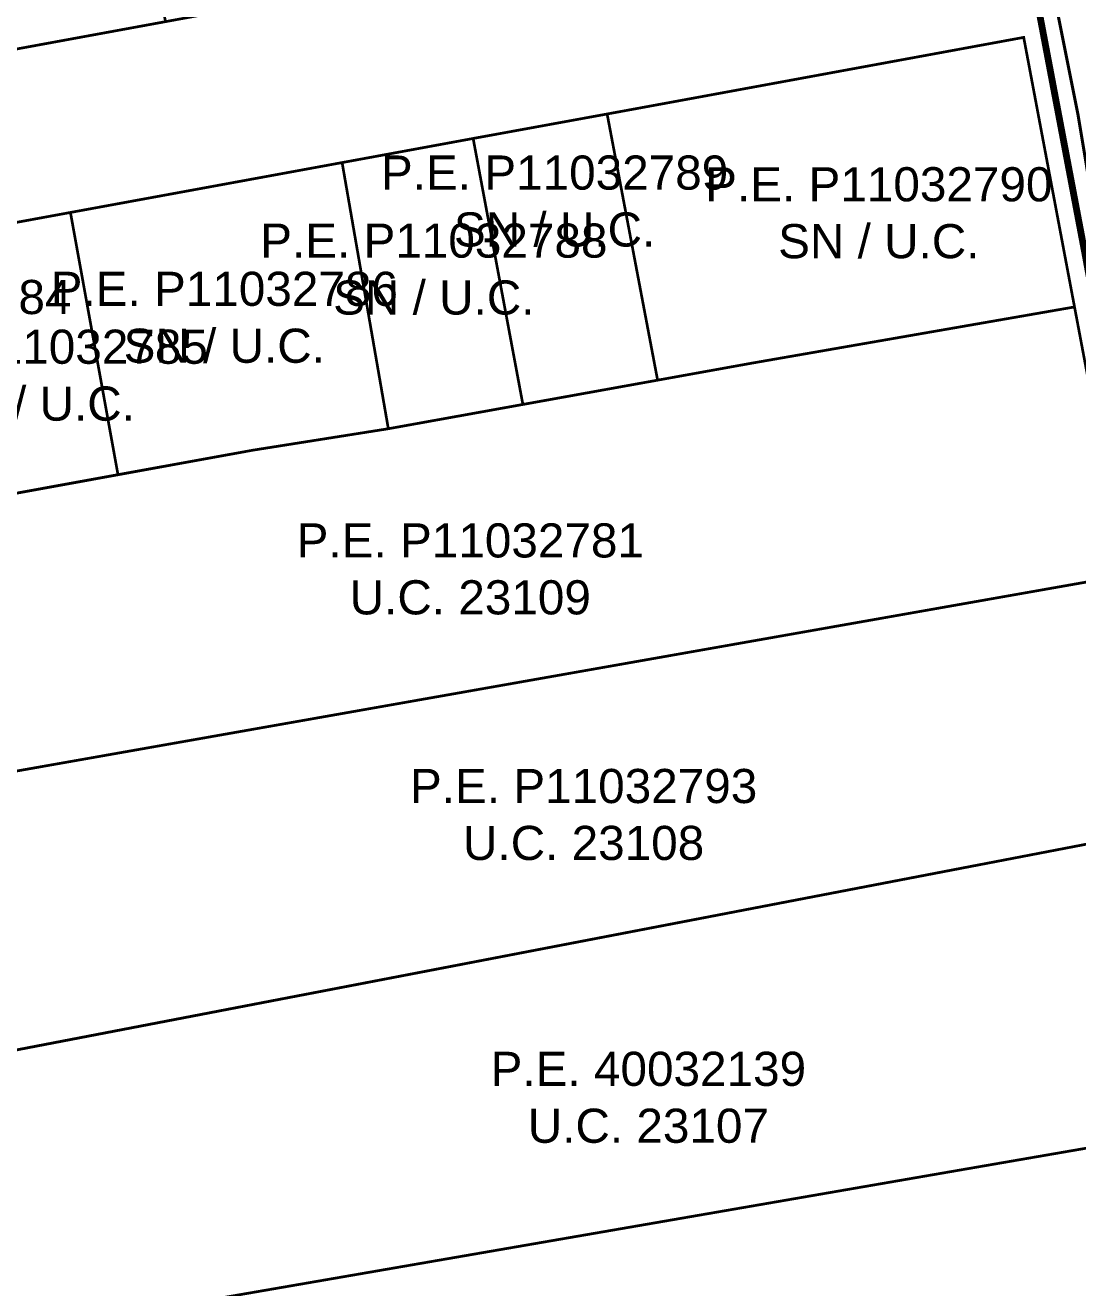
# Model space of a CAD drawing. Header units: metres. Extents: x 561401 to 594056, y 8460144 to 8508504.
# Drawn here: x 586895.1 to 586972.1, y 8500538.5 to 8500631 of the extents above; entities that cross this region are included whole.
import ezdxf

# ---------------------------------------------------------------- set-up
doc = ezdxf.new("R2010")
doc.units = ezdxf.units.M
for name, color, linetype in [('1.1. DERECHO DE VIA', 230, 'Continuous'), ('1.1. VIA EXISTENTE', 252, 'Continuous'), ('1.2. AFECTADOS BASE GRAFICA SUNARP', 150, 'Continuous'), ('1.2. BASE GRAFICA SUNARP', 150, 'Continuous'), ('1.3 ETIQUETA P.E. Y U.C.', 1, 'Continuous')]:
    doc.layers.add(name, color=color, linetype=linetype)
doc.styles.add('Arial', font='arial.ttf', dxfattribs={"height": 1})

msp = doc.modelspace()

# ---------------------------------------------------------------- linework, layer by layer
at = {"layer": '1.1. DERECHO DE VIA', "color": 230, "linetype": 'Continuous', "lineweight": 40, "ltscale": 0.2, "const_width": 0.5}
msp.add_lwpolyline([(586987.323, 8500535.562), (586983.555, 8500555.204), (586979.889, 8500574.865), (586976.335, 8500594.547), (586972.679, 8500614.209), (586968.959, 8500633.86), (586965.239, 8500653.511), (586961.458, 8500673.151), (586957.509, 8500692.757), (586953.55, 8500712.361), (586949.797, 8500732.005), (586946.201, 8500751.679), (586942.598, 8500771.352), (586939.064, 8500791.037), (586935.563, 8500810.729), (586931.951, 8500830.399), (586928.286, 8500850.061), (586924.622, 8500869.722), (586920.798, 8500889.353), (586917.072, 8500909.002), (586913.412, 8500928.665)], dxfattribs=at)
at = {"layer": '1.1. VIA EXISTENTE', "color": 253, "linetype": 'Continuous', "lineweight": 40, "ltscale": 0.2, "true_color": 0x84a4a6}
msp.add_lwpolyline([(586916.001, 8500918.438), (586921.048, 8500893.518), (586925.676, 8500867.926), (586928.619, 8500850.333), (586934.085, 8500821.421), (586937.728, 8500802.651), (586941.576, 8500784.078), (586945.252, 8500764.792), (586950.345, 8500739.85), (586951.997, 8500729.764), (586956.112, 8500708.185), (586959.221, 8500692.886), (586961.765, 8500676.543), (586965.886, 8500658.637), (586968.703, 8500641.734), (586972.172, 8500624.349), (586975.215, 8500606.072), (586979.536, 8500586.915), (586981.753, 8500575.243), (586986.134, 8500552.526), (586988.578, 8500540.417), (586989.83, 8500533.095)], dxfattribs=at)
at = {"layer": '1.2. AFECTADOS BASE GRAFICA SUNARP', "color": 64, "linetype": 'Continuous', "lineweight": -3, "const_width": 0.2}
for points in [[(586888.242, 8500729.062), (586945.845, 8500740.015), (586949.622, 8500720.647), (586953.559, 8500700.449), (586957.496, 8500680.251), (586959.385, 8500670.512), (586961.141, 8500661.548), (586964.918, 8500642.166), (586943.846, 8500638.309), (586934.913, 8500636.666), (586924.979, 8500634.832), (586915.167, 8500633.04), (586905.341, 8500631.233), (586876.067, 8500625.855)], [(586711.002, 8500591.43), (586848.062, 8500614.051), (586850.595, 8500608.49), (586859.004, 8500610.033), (586869.077, 8500611.881), (586869.21, 8500611.189), (586869.033, 8500611.159), (586879.035, 8500612.788), (586878.876, 8500613.687), (586888.62, 8500615.466), (586898.378, 8500617.259), (586918.273, 8500620.912), (586927.869, 8500622.678), (586937.681, 8500624.47), (586968.187, 8500630.08), (586971.909, 8500610.339), (586975.618, 8500590.695), (586979.101, 8500572.213), (586978.222, 8500572.044), (586978.249, 8500571.896), (586978.984, 8500572.032), (587011.104, 8500418.566)]]:
    msp.add_lwpolyline(points, dxfattribs=at)
at = {"layer": '1.2. BASE GRAFICA SUNARP', "color": 64, "linetype": 'Continuous', "lineweight": -3, "const_width": 0.2}
for points in [[(586900.005, 8500657.754), (586869.782, 8500651.826), (586876.067, 8500625.855), (586905.341, 8500631.233), (586900.005, 8500657.754)], [(586968.187, 8500630.08), (586937.681, 8500624.47), (586941.377, 8500604.978), (586948.374, 8500606.241), (586971.909, 8500610.339), (586968.187, 8500630.08)], [(586937.681, 8500624.47), (586927.869, 8500622.678), (586931.511, 8500603.2), (586941.377, 8500604.978), (586937.681, 8500624.47)], [(586927.869, 8500622.678), (586918.273, 8500620.912), (586921.658, 8500601.421), (586931.511, 8500603.2), (586927.869, 8500622.678)], [(586898.378, 8500617.259), (586901.859, 8500598.058), (586911.739, 8500599.85), (586921.658, 8500601.421), (586918.273, 8500620.912), (586898.378, 8500617.259)], [(586898.378, 8500617.259), (586888.62, 8500615.466), (586892.236, 8500596.306), (586901.859, 8500598.058), (586898.378, 8500617.259)], [(586971.909, 8500610.339), (586948.374, 8500606.241), (586941.377, 8500604.978), (586921.658, 8500601.421), (586911.739, 8500599.85), (586884.237, 8500594.839), (586884.437, 8500593.857), (586872.757, 8500591.78), (586872.558, 8500592.721), (586856.777, 8500589.842), (586857.166, 8500588.998), (586865.291, 8500571.205), (586975.618, 8500590.695), (586971.909, 8500610.339)], [(586979.101, 8500572.213), (586975.618, 8500590.695), (586865.291, 8500571.205), (586865.963, 8500569.765), (586874.06, 8500552.015), (586979.101, 8500572.213)], [(586874.062, 8500552.008), (586882.679, 8500533.142), (586982.213, 8500550.368), (586978.222, 8500572.044), (586874.062, 8500552.008)], [(586882.679, 8500533.142), (586889.556, 8500518.085), (586985.354, 8500533.332), (586982.213, 8500550.368), (586882.679, 8500533.142)]]:
    msp.add_lwpolyline(points, close=True, dxfattribs=at)

# ---------------------------------------------------------------- texts
at = {"layer": '1.3 ETIQUETA P.E. Y U.C.', "color": 1, "char_height": 2.5, "attachment_point": 5, "style": 'Arial'}
for s, insert in [('P.E. P11032789\\PSN / U.C.', (586933.833, 8500618.08)), ('P.E. P11032790\\PSN / U.C.', (586957.577, 8500617.223)), ('P.E. P11032788\\PSN / U.C.', (586924.989, 8500613.097)), ('P.E. P11032786\\PSN / U.C.', (586909.644, 8500609.566)), ('P.E. P11032784\\PSN / U.C.', (586885.736, 8500608.966)), ('P.E. P11032785\\PSN / U.C.', (586895.726, 8500605.326)), ('P.E. P11032781\\PU.C. 23109', (586927.66, 8500591.141)), ('P.E. P11032793\\PU.C. 23108', (586935.959, 8500573.156)), ('P.E. 40032139\\PU.C. 23107', (586940.7, 8500552.444))]:
    msp.add_mtext(s, dxfattribs=dict(at, insert=insert))

doc.saveas('drawing.dxf')
